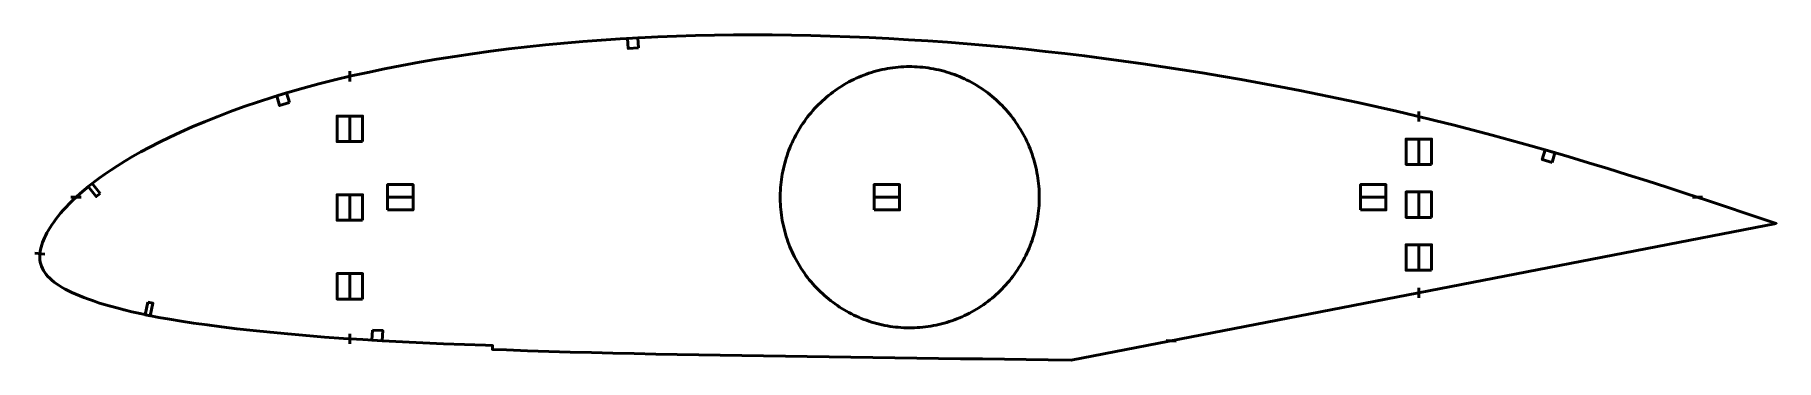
# Model space of a CAD drawing. Header units: metres. Extents: x -3 to 681, y 36 to 164.
import ezdxf

# ---------------------------------------------------------------- set-up
doc = ezdxf.new("R2010")
doc.units = ezdxf.units.M
doc.layers.add('Layer', color=1, linetype='Continuous', lineweight=50)

msp = doc.modelspace()

# ---------------------------------------------------------------- linework, layer by layer
at = {"layer": 'Layer'}
for p, q in [((340.55, 151.3), (340.55, 151.8)), ((120.55, 145.51), (120.55, 149.51)), ((120.55, 132.39), (120.55, 121.39)), ((540.55, 129.71), (540.55, 133.71)), ((540.55, 123.36), (540.55, 112.36)), ((15.01, 100), (11.01, 100)), ((120.55, 101.45), (120.55, 90.45)), ((145.91, 100), (134.91, 100)), ((289.66, 100), (289.16, 100)), ((337.03, 100), (326.03, 100)), ((391.44, 100), (391.94, 100)), ((528.14, 100), (517.14, 100)), ((540.55, 102.59), (540.55, 91.59)), ((648.05, 100), (652.05, 100)), ((0.79, 77.67), (-3.2, 77.97)), ((540.55, 81.82), (540.55, 70.82)), ((120.55, 70.51), (120.55, 59.51)), ((540.55, 64.47), (540.55, 60.47)), ((340.55, 48.7), (340.55, 48.2)), ((120.55, 46.39), (120.55, 42.39)), ((441.26, 43.77), (445.25, 43.47))]:
    msp.add_line(p, q, dxfattribs=at)
for points in [[(680.94, 89.67), (680.94, 89.67), (676.99, 91.02), (669.18, 93.66), (661.38, 96.27), (653.58, 98.85), (645.78, 101.39), (637.98, 103.91), (630.21, 106.4), (622.48, 108.84), (614.82, 111.23), (607.19, 113.57), (599.61, 115.84), (592.04, 118.05), (584.49, 120.21), (576.95, 122.32), (569.41, 124.37), (561.89, 126.36), (554.37, 128.3), (546.85, 130.18), (539.31, 132.01), (531.76, 133.79), (524.19, 135.51), (516.6, 137.19), (509.01, 138.82), (501.4, 140.4), (493.78, 141.92), (486.14, 143.39), (478.48, 144.82), (470.79, 146.2), (463.08, 147.54), (455.37, 148.83), (447.66, 150.07), (439.95, 151.26), (432.24, 152.4), (424.54, 153.49), (416.84, 154.53), (409.15, 155.51), (401.46, 156.44), (393.78, 157.31), (386.1, 158.13), (378.42, 158.9), (370.74, 159.61), (363.06, 160.26), (355.39, 160.86), (347.7, 161.4), (340.02, 161.88), (332.33, 162.32), (324.65, 162.7), (316.98, 163.02), (309.33, 163.29), (301.68, 163.5), (294.04, 163.65), (286.43, 163.75), (278.84, 163.79), (271.31, 163.78), (263.82, 163.7), (256.38, 163.55), (248.96, 163.32), (241.55, 163.02), (234.14, 162.66), (226.76, 162.23), (219.39, 161.74), (212.05, 161.17), (204.73, 160.55), (197.46, 159.85), (190.22, 159.09), (183.03, 158.25), (175.89, 157.35), (168.8, 156.38), (161.77, 155.34), (154.8, 154.22), (147.88, 153.02), (141.01, 151.76), (134.23, 150.44), (127.57, 149.06), (121.05, 147.63), (114.65, 146.12), (108.39, 144.54), (102.25, 142.88), (96.24, 141.15), (90.36, 139.36), (84.62, 137.5), (79.05, 135.59), (73.64, 133.63), (68.42, 131.64), (63.41, 129.63), (58.62, 127.62), (54.08, 125.62), (49.8, 123.63), (45.78, 121.67), (42.01, 119.73), (38.49, 117.83), (35.21, 115.96), (32.15, 114.15), (29.32, 112.4), (26.69, 110.69), (24.27, 109.04), (22.03, 107.44), (19.96, 105.87), (18.04, 104.35), (16.25, 102.88), (14.6, 101.45), (13.07, 100.06), (11.65, 98.72), (10.34, 97.41), (9.12, 96.14), (7.99, 94.9), (6.95, 93.69), (5.98, 92.52), (5.09, 91.38), (4.27, 90.26), (3.5, 89.15), (2.79, 88.08), (2.15, 87.06), (1.58, 86.06), (1.06, 85.04), (0.58, 84.05), (0.15, 83.11), (-0.21, 82.2), (-0.5, 81.28), (-0.75, 80.37), (-0.95, 79.48), (-1.11, 78.63), (-1.21, 77.76), (-1.27, 76.97), (-1.27, 76.16), (-1.2, 75.36), (-1.07, 74.54), (-0.85, 73.71), (-0.57, 72.89), (-0.22, 72.07), (0.21, 71.27), (0.71, 70.48), (1.3, 69.69), (1.97, 68.92), (2.7, 68.16), (3.51, 67.41), (4.39, 66.68), (5.35, 65.97), (6.38, 65.28), (7.5, 64.6), (8.7, 63.94), (10, 63.28), (11.38, 62.62), (12.86, 61.96), (14.43, 61.29), (16.11, 60.62), (17.9, 59.94), (19.82, 59.26), (21.87, 58.58), (24.09, 57.9), (26.49, 57.21), (29.07, 56.5), (31.86, 55.77), (34.88, 55.04), (38.14, 54.29), (41.68, 53.55), (45.52, 52.81), (49.71, 52.07), (54.26, 51.33), (59.19, 50.57), (64.48, 49.82), (70.13, 49.08), (76.15, 48.36), (82.52, 47.67), (89.22, 46.99), (96.19, 46.33), (103.36, 45.69), (110.67, 45.09), (118.1, 44.55), (125.66, 44.06), (133.4, 43.62), (141.28, 43.21), (149.27, 42.83), (157.36, 42.48), (165.56, 42.15), (173.84, 41.83), (176.61, 41.72), (176.56, 40.22), (182.1, 40.01), (190.42, 39.72), (198.74, 39.44), (207.09, 39.2), (215.47, 38.98), (223.89, 38.77), (232.33, 38.57), (240.75, 38.38), (249.17, 38.21), (257.61, 38.07), (266.09, 37.94), (274.6, 37.82), (283.13, 37.7), (291.69, 37.56), (300.25, 37.44), (308.83, 37.32), (317.44, 37.21), (326.05, 37.09), (334.66, 36.97), (343.28, 36.84), (351.89, 36.72), (360.5, 36.59), (369.1, 36.48), (377.71, 36.37), (386.33, 36.25), (394.94, 36.13), (403.94, 36), (680.94, 89.67)], [(391.44, 100), (391.43, 101.08), (391.39, 102.16), (391.34, 103.23), (391.26, 104.31), (391.16, 105.38), (391.03, 106.45), (390.89, 107.52), (390.72, 108.58), (390.53, 109.65), (390.32, 110.7), (390.08, 111.75), (389.83, 112.8), (389.55, 113.84), (389.25, 114.88), (388.93, 115.9), (388.59, 116.93), (388.23, 117.94), (387.84, 118.95), (387.44, 119.94), (387.01, 120.93), (386.56, 121.91), (386.1, 122.88), (385.61, 123.84), (385.1, 124.79), (384.58, 125.73), (384.03, 126.66), (383.46, 127.57), (382.88, 128.47), (382.28, 129.37), (381.66, 130.24), (381.02, 131.11), (380.36, 131.96), (379.69, 132.79), (378.99, 133.62), (378.28, 134.42), (377.56, 135.21), (376.82, 135.99), (376.06, 136.75), (375.28, 137.49), (374.49, 138.22), (373.69, 138.93), (372.87, 139.63), (372.04, 140.3), (371.19, 140.96), (370.33, 141.6), (369.46, 142.22), (368.57, 142.83), (367.67, 143.41), (366.76, 143.97), (365.84, 144.52), (364.91, 145.05), (363.96, 145.55), (363.01, 146.04), (362.04, 146.5), (361.07, 146.95), (360.09, 147.37), (359.09, 147.78), (358.09, 148.16), (357.09, 148.52), (356.07, 148.86), (355.05, 149.18), (354.02, 149.47), (352.99, 149.75), (351.95, 150), (350.9, 150.23), (349.85, 150.44), (348.8, 150.62), (347.74, 150.79), (346.68, 150.93), (345.62, 151.05), (344.56, 151.14), (343.49, 151.22), (342.42, 151.27), (341.35, 151.3), (340.28, 151.3), (339.21, 151.29), (338.15, 151.25), (337.08, 151.18), (336.01, 151.1), (334.95, 150.99), (333.89, 150.86), (332.83, 150.71), (331.77, 150.53), (330.72, 150.34), (329.67, 150.12), (328.63, 149.88), (327.6, 149.61), (326.56, 149.33), (325.54, 149.02), (324.52, 148.69), (323.51, 148.34), (322.51, 147.97), (321.51, 147.58), (320.52, 147.16), (319.54, 146.73), (318.57, 146.27), (317.62, 145.8), (316.67, 145.3), (315.73, 144.79), (314.8, 144.25), (313.88, 143.69), (312.98, 143.12), (312.09, 142.53), (311.21, 141.91), (310.34, 141.28), (309.48, 140.63), (308.64, 139.97), (307.82, 139.28), (307.01, 138.58), (306.21, 137.86), (305.43, 137.12), (304.66, 136.37), (303.91, 135.6), (303.18, 134.82), (302.46, 134.02), (301.76, 133.21), (301.08, 132.38), (300.41, 131.53), (299.76, 130.68), (299.13, 129.81), (298.52, 128.92), (297.93, 128.02), (297.35, 127.12), (296.8, 126.19), (296.26, 125.26), (295.74, 124.32), (295.25, 123.36), (294.77, 122.4), (294.31, 121.42), (293.88, 120.44), (293.46, 119.45), (293.07, 118.44), (292.69, 117.43), (292.34, 116.42), (292.01, 115.39), (291.7, 114.36), (291.41, 113.32), (291.14, 112.28), (290.9, 111.23), (290.67, 110.17), (290.47, 109.12), (290.29, 108.05), (290.14, 106.99), (290, 105.92), (289.89, 104.84), (289.8, 103.77), (289.73, 102.69), (289.69, 101.62), (289.67, 100.54), (289.67, 99.46), (289.69, 98.38), (289.73, 97.31), (289.8, 96.23), (289.89, 95.16), (290, 94.08), (290.14, 93.01), (290.29, 91.95), (290.47, 90.88), (290.67, 89.83), (290.9, 88.77), (291.14, 87.72), (291.41, 86.68), (291.7, 85.64), (292.01, 84.61), (292.34, 83.58), (292.69, 82.57), (293.07, 81.56), (293.46, 80.55), (293.88, 79.56), (294.31, 78.58), (294.77, 77.6), (295.25, 76.64), (295.74, 75.68), (296.26, 74.74), (296.8, 73.81), (297.35, 72.88), (297.93, 71.98), (298.52, 71.08), (299.13, 70.19), (299.76, 69.32), (300.41, 68.47), (301.08, 67.62), (301.76, 66.79), (302.46, 65.98), (303.18, 65.18), (303.91, 64.4), (304.66, 63.63), (305.43, 62.88), (306.21, 62.14), (307.01, 61.42), (307.82, 60.72), (308.64, 60.03), (309.48, 59.37), (310.34, 58.72), (311.21, 58.09), (312.09, 57.47), (312.98, 56.88), (313.88, 56.31), (314.8, 55.75), (315.73, 55.21), (316.67, 54.7), (317.62, 54.2), (318.57, 53.73), (319.54, 53.27), (320.52, 52.84), (321.51, 52.42), (322.51, 52.03), (323.51, 51.66), (324.52, 51.31), (325.54, 50.98), (326.56, 50.67), (327.6, 50.39), (328.63, 50.12), (329.67, 49.88), (330.72, 49.66), (331.77, 49.47), (332.83, 49.29), (333.89, 49.14), (334.95, 49.01), (336.01, 48.9), (337.08, 48.82), (338.15, 48.75), (339.21, 48.71), (340.28, 48.7), (341.35, 48.7), (342.42, 48.73), (343.49, 48.78), (344.56, 48.86), (345.62, 48.95), (346.68, 49.07), (347.74, 49.21), (348.8, 49.38), (349.85, 49.56), (350.9, 49.77), (351.95, 50), (352.99, 50.25), (354.02, 50.53), (355.05, 50.82), (356.07, 51.14), (357.09, 51.48), (358.09, 51.84), (359.09, 52.22), (360.09, 52.63), (361.07, 53.05), (362.04, 53.5), (363.01, 53.96), (363.96, 54.45), (364.91, 54.95), (365.84, 55.48), (366.76, 56.03), (367.67, 56.59), (368.57, 57.17), (369.46, 57.78), (370.33, 58.4), (371.19, 59.04), (372.04, 59.7), (372.87, 60.37), (373.69, 61.07), (374.49, 61.78), (375.28, 62.51), (376.06, 63.25), (376.82, 64.01), (377.56, 64.79), (378.28, 65.58), (378.99, 66.38), (379.69, 67.21), (380.36, 68.04), (381.02, 68.89), (381.66, 69.76), (382.28, 70.63), (382.88, 71.53), (383.46, 72.43), (384.03, 73.34), (384.58, 74.27), (385.1, 75.21), (385.61, 76.16), (386.1, 77.12), (386.56, 78.09), (387.01, 79.07), (387.44, 80.06), (387.84, 81.05), (388.23, 82.06), (388.59, 83.07), (388.93, 84.1), (389.25, 85.12), (389.55, 86.16), (389.83, 87.2), (390.08, 88.25), (390.32, 89.3), (390.53, 90.35), (390.72, 91.42), (390.89, 92.48), (391.03, 93.55), (391.16, 94.62), (391.26, 95.69), (391.34, 96.77), (391.39, 97.84), (391.43, 98.92), (391.44, 100)]]:
    msp.add_lwpolyline(points, close=True, dxfattribs=at)
for points in [[(233.94, 158.64), (229.95, 158.41), (229.71, 162.4), (233.71, 162.64), (233.94, 158.64)], [(96.81, 137.15), (92.99, 135.98), (91.82, 139.8), (95.64, 140.97), (96.81, 137.15)], [(125.55, 121.89), (115.55, 121.89), (115.55, 131.89), (125.55, 131.89), (125.55, 121.89)], [(545.55, 112.86), (535.55, 112.86), (535.55, 122.86), (545.55, 122.86), (545.55, 112.86)], [(592.9, 113.63), (589.06, 114.76), (590.18, 118.6), (594.02, 117.47), (592.9, 113.63)], [(22.49, 101.5), (20.92, 100.26), (17.82, 104.18), (19.38, 105.42), (22.49, 101.5)], [(135.41, 95), (135.41, 105), (145.41, 105), (145.41, 95), (135.41, 95)], [(326.53, 95), (326.53, 105), (336.53, 105), (336.53, 95), (326.53, 95)], [(517.64, 95), (517.64, 105), (527.64, 105), (527.64, 95), (517.64, 95)], [(125.55, 90.95), (115.55, 90.95), (115.55, 100.95), (125.55, 100.95), (125.55, 90.95)], [(545.55, 92.09), (535.55, 92.09), (535.55, 102.09), (545.55, 102.09), (545.55, 92.09)], [(545.55, 71.32), (535.55, 71.32), (535.55, 81.32), (545.55, 81.32), (545.55, 71.32)], [(125.55, 60.01), (115.55, 60.01), (115.55, 70.01), (125.55, 70.01), (125.55, 60.01)], [(41.22, 58.75), (43.17, 58.34), (42.14, 53.45), (40.19, 53.86), (41.22, 58.75)], [(129.49, 47.85), (133.48, 47.62), (133.25, 43.63), (129.26, 43.86), (129.49, 47.85)]]:
    msp.add_lwpolyline(points, dxfattribs=at)

doc.saveas('drawing.dxf')
